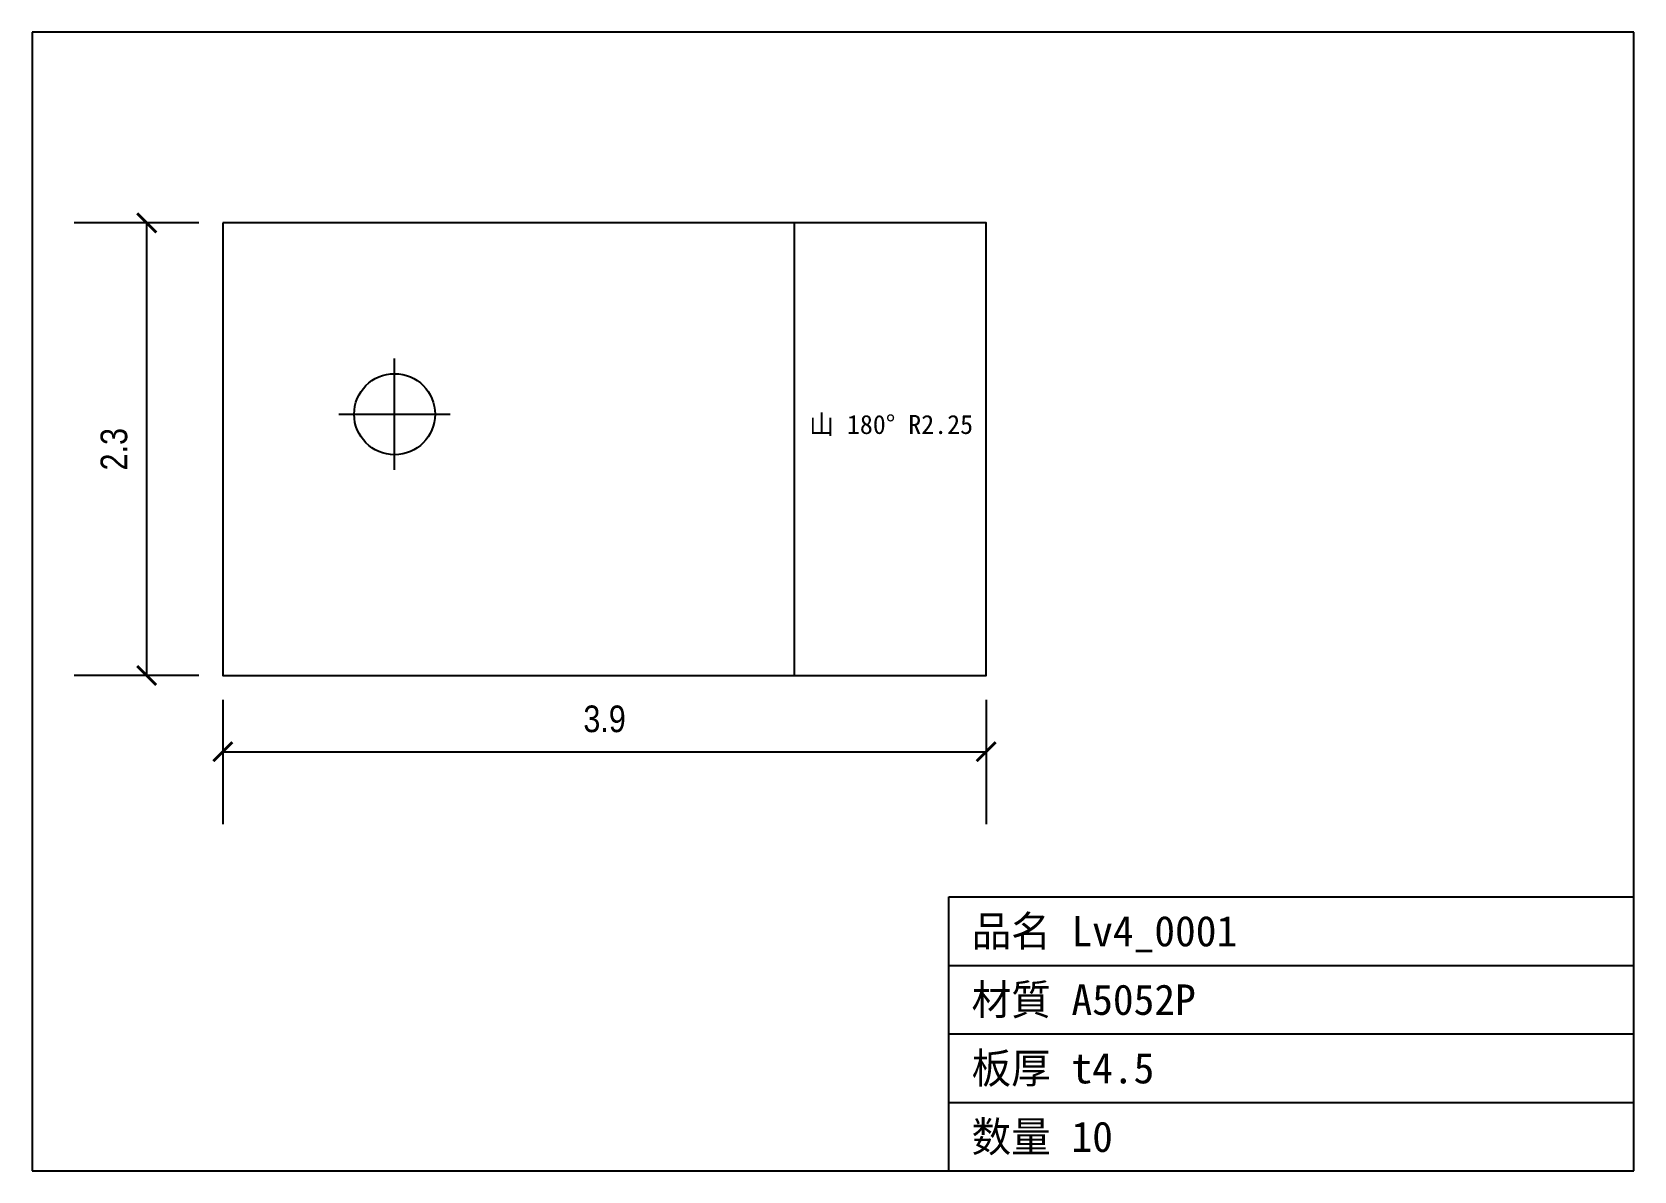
# Model space of a CAD drawing. Header units: inches. Extents: x -0.99 to 7.3, y -2.56 to 3.33.
import ezdxf

# ---------------------------------------------------------------- set-up
doc = ezdxf.new("R2010")
doc.units = ezdxf.units.IN
doc.linetypes.add('CENTER', pattern=[5.08, 3.175, -0.635, 0.635, -0.635])
doc.linetypes.add('PHANTOM', pattern=[6.35, 3.175, -0.635, 0.635, -0.635, 0.635, -0.635])
for name, color, linetype in [('10', 7, 'Continuous'), ('12', 7, 'Continuous'), ('19', 7, 'Continuous'), ('4', 7, 'Continuous'), ('5', 7, 'Continuous'), ('7', 7, 'Continuous')]:
    doc.layers.add(name, color=color, linetype=linetype)
doc.styles.add('OpenSansCondensed-Light', font='OpenSansCondensed-Light.ttf')
doc.dimstyles.new('EZDXF', dxfattribs={"dimtxt": 0.25, "dimasz": 0.175, "dimexe": 0.375, "dimexo": 0.125, "dimgap": 0.1, "dimtad": 1, "dimlfac": 100, "dimzin": 12, "dimdsep": 46, "dimtxsty": 'OpenSansCondensed-Light', "dimblk": 'ARCHTICK', "dimcen": 2.5, "dimazin": 3, "dimtfac": 0.5, "dimtmove": 2, "dimatfit": 3})

# ---------------------------------------------------------------- blocks, each defined once
blk = doc.blocks.new('HOLE_D10_63')
blk.add_circle((0, 0), 0.2093)
blk = doc.blocks.new('_ARCHTICK')
at = {"color": 0, "linetype": 'BYBLOCK', "const_width": 0.15}
blk.add_lwpolyline([(-0.5, -0.5), (0.5, 0.5)], dxfattribs=at)

msp = doc.modelspace()

# ---------------------------------------------------------------- linework, layer by layer
at = {"layer": '10', "color": 7, "linetype": 'CONTINUOUS'}
msp.add_lwpolyline([(0, 2.3403), (0, 0), (3.9475, 0), (3.9475, 2.3403)], close=True, dxfattribs=at)
at = {"layer": '12', "color": 7, "linetype": 'CONTINUOUS'}
for p, q in [((7.2966, 3.3272), (-0.9869, 3.3272)), ((-0.9869, 3.3272), (-0.9869, -2.5617)), ((7.2966, -2.5617), (7.2966, 3.3272)), ((3.7533, -2.5617), (3.7533, -1.1444)), ((3.7533, -1.1444), (7.2966, -1.1444)), ((3.7533, -1.4987), (7.2966, -1.4987)), ((3.7533, -1.853), (7.2966, -1.853)), ((3.7533, -2.2074), (7.2966, -2.2074)), ((-0.9869, -2.5617), (7.2966, -2.5617))]:
    msp.add_line(p, q, dxfattribs=at)
at = {"layer": '4', "color": 4, "linetype": 'PHANTOM'}
msp.add_line((2.9532, 2.3403), (2.9532, 0), dxfattribs=at)
at = {"layer": '5', "color": 1, "linetype": 'CENTER'}
for p, q in [((0.888, 1.0631), (0.888, 1.6391)), ((0.6, 1.3511), (1.176, 1.3511))]:
    msp.add_line(p, q, dxfattribs=at)

# ---------------------------------------------------------------- block references
at = {"layer": '10', "color": 7, "linetype": 'CONTINUOUS'}
msp.add_blockref('HOLE_D10_63', (0.888, 1.3511), dxfattribs=at)

# ---------------------------------------------------------------- texts
at = {"layer": '19', "color": 2}
for s, height, p in [('山 180° R2.25', 0.098425, (3.032, 1.2489)), ('品名 Lv4_0001', 0.15748, (3.8714, -1.4003)), ('材質 A5052P', 0.15748, (3.8714, -1.7546)), ('板厚 t4.5', 0.15748, (3.8714, -2.1089)), ('数量 10', 0.15748, (3.8714, -2.4633))]:
    msp.add_text(s, height=height, dxfattribs=at).set_placement(p)

# ---------------------------------------------------------------- dimensions: what is measured, and where the dimension line sits
at = {"layer": '7', "color": 2}
msp.add_linear_dim(base=(-0.3937, 0), p1=(0, 0), p2=(0, 2.3403), angle=90, dimstyle='EZDXF', override={"dimtxt": 0.137795, "dimasz": 0.098425, "dimdec": 1, "dimlfac": 1}, dxfattribs=at).render()
msp.add_linear_dim(base=(0, -0.3937), p1=(0, 0), p2=(3.9475, 0), dimstyle='EZDXF', override={"dimtxt": 0.137795, "dimasz": 0.098425, "dimdec": 1, "dimlfac": 1}, dxfattribs=at).render()

doc.saveas('drawing.dxf')
